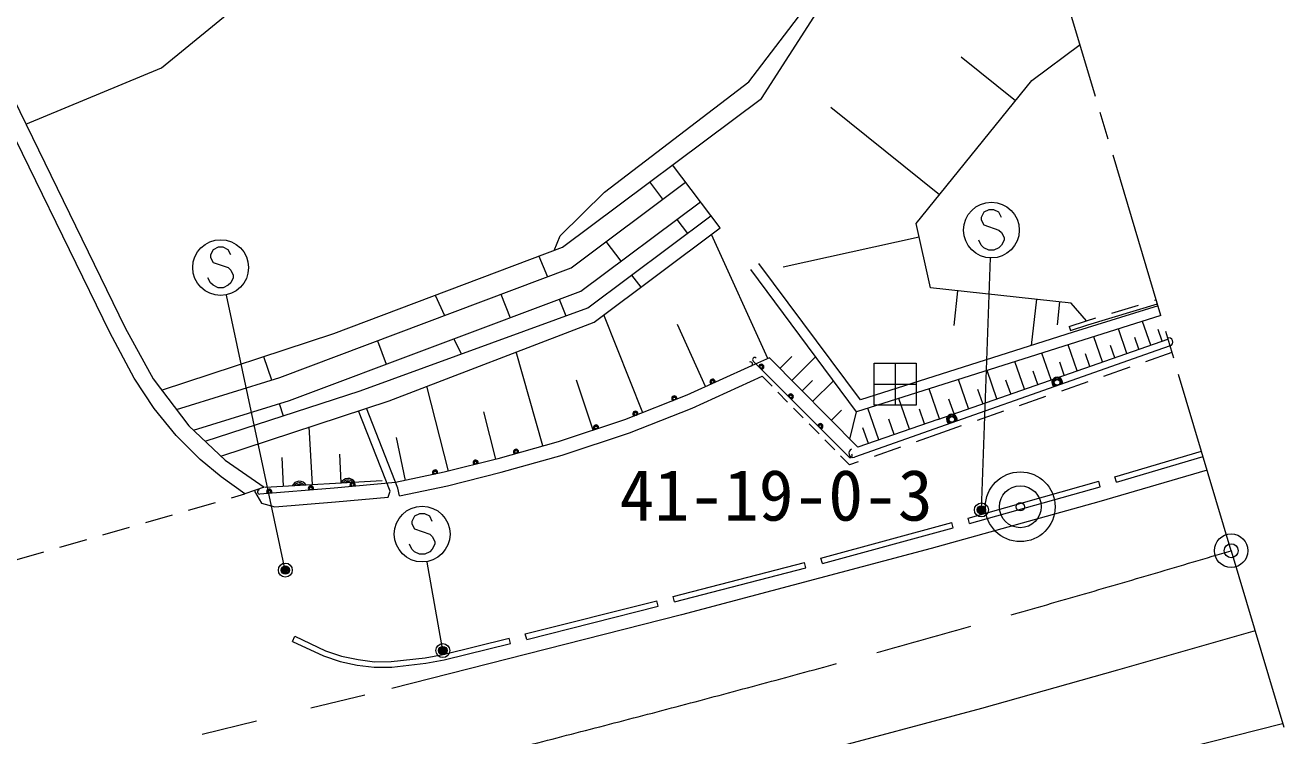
# Model space of a CAD drawing. Units: millimetres at full size, sheet at 1:1000; details may follow other scales. Extents: x 40000 to 680000, y 20000 to 380000.
# Drawn here: x 484238 to 529359, y 293822 to 319309 of the extents above; entities that cross this region are included whole.
import ezdxf
from ezdxf.enums import TextEntityAlignment as Align

# ---------------------------------------------------------------- set-up
doc = ezdxf.new("R2010")
doc.units = ezdxf.units.MM
doc.header["$LTSCALE"] = 1000
doc.header["$PDMODE"] = 32
doc.header["$PDSIZE"] = 500
doc.linetypes.add('CHAIN', pattern=[18.5, 12, -1.5, 3.5, -1.5])
for name, color, linetype, lineweight in [('M-BGD', 7, 'Continuous', 13), ('M-BMK', 2, 'Continuous', 13), ('M-BMK-ROW', 30, 'Continuous', 13), ('M-BMK-SRVR', 3, 'Continuous', 13), ('M-STR-HTXT', 7, 'Continuous', 13), ('M-STR-STR1', 1, 'Continuous', 13), ('M-STR-STRC', 7, 'Continuous', 13)]:
    doc.layers.add(name, color=color, linetype=linetype, lineweight=lineweight)
doc.styles.add('ＭＳ ゴシック', font='')
doc.styles.get('ＭＳ ゴシック').set_extended_font_data('MS Gothic')

msp = doc.modelspace()

# ---------------------------------------------------------------- linework, layer by layer
at = {"layer": 'M-BGD'}
for p, q in [((519734, 316598), (517787, 318166)), ((517017, 313225), (513123, 316361)), ((509151, 312038), (507449, 314301)), ((503808, 310605), (507916, 313680)), ((507102, 313070), (506636, 313692)), ((504162, 309768), (508447, 312974)), ((504414, 309173), (508823, 312473)), ((507605, 312344), (507981, 311843)), ((504632, 308657), (509151, 312038)), ((510857, 307354), (508839, 311805)), ((505601, 310845), (505072, 311551)), ((516292, 311704), (511408, 310634)), ((502652, 311024), (502963, 310287)), ((505979, 310344), (506305, 309909)), ((498941, 309621), (499276, 308900)), ((501290, 309658), (501626, 308817)), ((517666, 309787), (517532, 308544)), ((503385, 309477), (503621, 308885)), ((520487, 309481), (520306, 307817)), ((521319, 309391), (521229, 308559)), ((523189, 308983), (524146, 309272)), ((524721, 309445), (524784, 309464)), ((506375, 305411), (504982, 308919)), ((521663, 308502), (522285, 308710)), ((522285, 308710), (522615, 308809)), ((508632, 306345), (507623, 308570)), ((521663, 308502), (521711, 308360)), ((496866, 307992), (497183, 307152)), ((499603, 308059), (499872, 307519)), ((516959, 305172), (525206, 308049)), ((521953, 306915), (521628, 307848)), ((492784, 307422), (493074, 306584)), ((502796, 304217), (501845, 307588)), ((510916, 307381), (510271, 307088)), ((510916, 307381), (514083, 304171)), ((511294, 306998), (511723, 307421)), ((511717, 306569), (512576, 307416)), ((521021, 306590), (520686, 307549)), ((522406, 307073), (522248, 307526)), ((525349, 307570), (524405, 307241)), ((513762, 303823), (510337, 307263)), ((519075, 305912), (518721, 306926)), ((520061, 306256), (519717, 307242)), ((520541, 306423), (520374, 306903)), ((521487, 306753), (521324, 307219)), ((523839, 307043), (522894, 306714)), ((504596, 304783), (504008, 306576)), ((510659, 306716), (511011, 306360)), ((512089, 306192), (512465, 306564)), ((512460, 305816), (513214, 306559)), ((518060, 305558), (517696, 306601)), ((519568, 306084), (519396, 306577)), ((522328, 306516), (521384, 306187)), ((499412, 303314), (498641, 306359)), ((511221, 306146), (511572, 305790)), ((515944, 304820), (515559, 305923)), ((517017, 305194), (516642, 306267)), ((518567, 305735), (518390, 306242)), ((520817, 305989), (519873, 305660)), ((493346, 305737), (493485, 305300)), ((497322, 302593), (496186, 305478)), ((497601, 302703), (496472, 305572)), ((511783, 305577), (512134, 305221)), ((513131, 305136), (513508, 305507)), ((514840, 304435), (514444, 305570)), ((516480, 305007), (516293, 305543)), ((517538, 305376), (517356, 305898)), ((501110, 303744), (500680, 305441)), ((513802, 304456), (514044, 305443)), ((516959, 305172), (514083, 304171)), ((515392, 304627), (515199, 305179)), ((519307, 305462), (518362, 305132)), ((494538, 302832), (494422, 304899)), ((512345, 305007), (512696, 304651)), ((514466, 304304), (514268, 304872)), ((517124, 304700), (516179, 304371)), ((517796, 304935), (517124, 304700)), ((497876, 302984), (497553, 304521)), ((512907, 304438), (513258, 304082)), ((515613, 304174), (514669, 303845)), ((493505, 302774), (493447, 303807)), ((495571, 302890), (495513, 303924)), ((513469, 303868), (513793, 303540)), ((523306, 303113), (526405, 304032)), ((523362, 302922), (526463, 303840)), ((514102, 303648), (513793, 303540)), ((497034, 302972), (492838, 302730)), ((518038, 301631), (522725, 302951)), ((523362, 302922), (523306, 303113)), ((492803, 302735), (492113, 302496)), ((497252, 302382), (497322, 302593)), ((497663, 302428), (497601, 302703)), ((512765, 300191), (517456, 301471)), ((518092, 301439), (518038, 301631)), ((512818, 299998), (512765, 300191)), ((507468, 298823), (512178, 300035)), ((507518, 298629), (507468, 298823)), ((502168, 297475), (506885, 298664)), ((493816, 297210), (493901, 297392)), ((502217, 297281), (502168, 297475))]:
    msp.add_line(p, q, dxfattribs=at)
at = {"layer": 'M-BGD', "color": 171}
for p, q in [((524588, 307834), (524291, 308685)), ((523737, 307537), (523431, 308415)), ((525000, 307978), (524856, 308390)), ((522859, 307231), (522543, 308136)), ((523298, 307384), (523145, 307823)), ((524162, 307686), (524014, 308111))]:
    msp.add_line(p, q, dxfattribs=at)
at = {"layer": 'M-BGD'}
for points in [[(484265, 315759), (489124, 317773), (493040, 320989), (498127, 324948), (499780, 326498), (503587, 330378), (510091, 335866), (513847, 338884)], [(492113, 302496), (491259, 303116), (490517, 303732), (489650, 304591), (488862, 305566), (488142, 306651), (487278, 308288), (478588, 326089)], [(489129, 306225), (495308, 308248), (503496, 311343), (510632, 316683), (515483, 324229)], [(503205, 311233), (503419, 311759), (505004, 313317), (510185, 317272), (515483, 324229)], [(522285, 308710), (521737, 309345), (516688, 309893), (516185, 312192), (520323, 317329), (522053, 318613)], [(489662, 305526), (493366, 306675), (503808, 310605)], [(524954, 308893), (521921, 307941), (514044, 305443), (510247, 310545)], [(524849, 309248), (521809, 308294), (514184, 305875), (510544, 310766)], [(490271, 304784), (493719, 305853), (504162, 309768)], [(490686, 304390), (496244, 306197), (504414, 309173)], [(521711, 308360), (522331, 308567), (524827, 309321)], [(491248, 303856), (497282, 305838), (504632, 308657)], [(525279, 307806), (524803, 307637), (513963, 303817)], [(510271, 307088), (507953, 306037), (505728, 305154), (503340, 304371), (501178, 303761), (499264, 303276), (497511, 302907), (495321, 302708), (492645, 302492)], [(497663, 302428), (499377, 302789), (501307, 303278), (503486, 303892), (505898, 304684), (508148, 305577), (510659, 306716)], [(518092, 301439), (522779, 302758), (522725, 302951)], [(492464, 302599), (492710, 302163), (493183, 302034), (495364, 302210), (497252, 302382)], [(512818, 299998), (517509, 301278), (517456, 301471)], [(507518, 298629), (512227, 299842), (512178, 300035)], [(502217, 297281), (506934, 298470), (506885, 298664)], [(493901, 297392), (495007, 296873), (495581, 296685), (496171, 296556), (496763, 296481), (497364, 296489), (498576, 296622), (499221, 296741), (501586, 297325)], [(493816, 297210), (494933, 296687), (495529, 296492), (496136, 296359), (496752, 296280), (497377, 296289), (498605, 296424), (499263, 296546), (501634, 297131), (501586, 297325)], [(484600, 282828), (505974, 288251), (523417, 292775), (529259, 294255), (529320, 294270)]]:
    msp.add_lwpolyline(points, dxfattribs=at)
for centre, radius in [((510627, 307052), 50), ((510627, 307052), 50), ((510627, 307052), 50), ((508881, 306520), 50), ((508881, 306520), 50), ((508881, 306520), 50), ((521232, 306498), 112), ((521232, 306498), 100), ((507509, 305922), 50), ((507509, 305922), 50), ((507509, 305922), 50), ((511685, 305989), 50), ((511685, 305989), 50), ((511685, 305989), 50), ((506115, 305368), 50), ((506115, 305368), 50), ((506115, 305368), 50), ((517459, 305169), 112), ((517459, 305169), 100), ((504702, 304877), 50), ((504702, 304877), 50), ((504702, 304877), 50), ((512744, 304926), 50), ((512744, 304926), 50), ((512744, 304926), 50), ((500387, 303619), 56.3), ((500387, 303619), 50), ((500387, 303619), 50), ((500387, 303619), 50), ((501835, 304005), 50), ((501835, 304005), 50), ((501835, 304005), 50), ((498932, 303264), 50), ((498932, 303264), 50), ((498932, 303264), 50), ((495976, 302824), 50), ((495976, 302824), 50), ((495976, 302824), 50), ((492987, 302576), 50), ((492987, 302576), 50), ((492987, 302576), 50), ((494482, 302697), 50), ((494482, 302697), 50), ((494482, 302697), 50)]:
    msp.add_circle(centre, radius, dxfattribs=at)
for centre, radius, start, end in [((525229, 307947), 150, 289.5235, 109.5234), ((510391, 307316), 75, 44.8757, 224.8757), ((510240, 307157), 75, 294.3942, 114.3942), ((510627, 307052), 93.8, 278.0058, 171.7456), ((510627, 307052), 75, 266.2853, 183.4661), ((510627, 307052), 56.3, 224.8758, 224.8757), ((508881, 306520), 93.8, 347.5243, 241.2641), ((508881, 306520), 75, 335.8038, 252.9846), ((508881, 306520), 56.3, 294.3942, 294.3941), ((521232, 306498), 188, 342.5405, 236.2803), ((521232, 306498), 150, 330.82, 248.0008), ((507509, 305922), 93.8, 344.7786, 238.5184), ((507509, 305922), 75, 333.0581, 250.2389), ((507509, 305922), 56.3, 291.6485, 291.6484), ((511685, 305989), 93.8, 278.0058, 171.7456), ((511685, 305989), 75, 266.2853, 183.4661), ((511685, 305989), 56.3, 224.8758, 224.8757), ((506115, 305368), 93.8, 344.7786, 238.5184), ((506115, 305368), 75, 333.0581, 250.2389), ((506115, 305368), 56.3, 291.6485, 291.6484), ((512744, 304926), 93.8, 278.0058, 171.7456), ((517459, 305169), 188, 342.5405, 236.2803), ((517459, 305169), 150, 330.82, 248.0008), ((504702, 304877), 93.8, 341.2946, 235.0344), ((504702, 304877), 75, 329.5741, 246.7549), ((504702, 304877), 56.3, 288.1646, 288.1645), ((512744, 304926), 75, 266.2853, 183.4661), ((512744, 304926), 56.3, 224.8758, 224.8757), ((500387, 303619), 93.8, 337.35, 231.0898), ((500387, 303619), 75, 325.6295, 242.8103), ((501835, 304005), 93.8, 338.8766, 232.6164), ((501835, 304005), 75, 327.1561, 244.3368), ((513815, 303876), 75, 224.8757, 44.8757), ((513913, 303959), 150, 109.4104, 289.4104), ((498932, 303264), 93.8, 335.0097, 228.7495), ((498932, 303264), 75, 323.2892, 240.47), ((498932, 303264), 56.3, 281.8796, 281.8795), ((494070, 302668), 283, 31.3776, 155.2326), ((494070, 302668), 227, 39.337, 147.2732), ((494070, 302668), 170, 54.9623, 131.6478), ((494482, 302697), 93.8, 327.7496, 221.4894), ((494482, 302697), 75, 316.0291, 233.2098), ((495817, 302769), 283, 31.3776, 155.2326), ((495817, 302769), 227, 39.337, 147.2732), ((495817, 302769), 170, 54.9623, 131.6478), ((495976, 302824), 93.8, 328.3222, 222.0619), ((495976, 302824), 75, 316.6017, 233.7824), ((492639, 302567), 75, 94.6195, 274.6195), ((492987, 302576), 93.8, 327.7496, 221.4894), ((492987, 302576), 75, 316.0291, 233.2098), ((492987, 302576), 56.3, 274.6195, 274.6194), ((494482, 302697), 56.3, 274.6195, 274.6194)]:
    msp.add_arc(centre, radius, start, end, dxfattribs=at)
at = {"layer": 'M-BMK'}
for p, q in [((522609, 316752), (520892, 322501)), ((523066, 315218), (522780, 316177)), ((524954, 308894), (523238, 314644)), ((525412, 307361), (525126, 308319)), ((527471, 300462), (525583, 306786)), ((527471, 300462), (529359, 294138))]:
    msp.add_line(p, q, dxfattribs=at)
at = {"layer": 'M-BMK', "linetype": 'CHAIN'}
msp.add_arc((341551, 923305), 650000, 282.63458, 286.62052, dxfattribs=at)
at = {"layer": 'M-BMK-ROW'}
for p, q in [((514674, 305683), (514674, 307183)), ((514674, 307183), (516174, 307183)), ((515424, 307183), (515424, 305683)), ((516174, 307183), (516174, 305683)), ((514674, 306433), (516174, 306433)), ((516174, 305683), (514674, 305683))]:
    msp.add_line(p, q, dxfattribs=at)
at = {"layer": 'M-BMK-SRVR'}
for centre, radius in [((519912, 302037), 1250), ((519912, 302037), 750), ((519912, 302037), 150), ((527471, 300462), 600)]:
    msp.add_circle(centre, radius, dxfattribs=at)
msp.add_point((527471, 300462), dxfattribs=at)
at = {"layer": 'M-STR-HTXT'}
for p, q in [((518517, 301924), (518840, 310959)), ((493564, 299767), (491458, 309623)), ((499211, 296879), (498647, 300054))]:
    msp.add_line(p, q, dxfattribs=at)
for centre, radius in [((518517, 301924), 150), ((518517, 301924), 120), ((518517, 301924), 90), ((518517, 301924), 60), ((518517, 301924), 30), ((518517, 301924), 20), ((493564, 299767), 150), ((493564, 299767), 120), ((493564, 299767), 90), ((493564, 299767), 60), ((493564, 299767), 30), ((493564, 299767), 20), ((499211, 296879), 150), ((499211, 296879), 120), ((499211, 296879), 90), ((499211, 296879), 60), ((499211, 296879), 30), ((499211, 296879), 20)]:
    msp.add_circle(centre, radius, dxfattribs=at)
for p in [(518517, 301924), (493564, 299767), (499211, 296879)]:
    msp.add_point(p, dxfattribs=at)
at = {"layer": 'M-STR-STR1'}
for p, q in [((491636, 302359), (492113, 302496)), ((490098, 301917), (491059, 302193)), ((488560, 301475), (489522, 301751)), ((487023, 301033), (487984, 301309)), ((485485, 300591), (486446, 300867)), ((483947, 300149), (484908, 300425))]:
    msp.add_line(p, q, dxfattribs=at)
msp.add_lwpolyline([(479160, 326248), (487818, 308460), (488827, 306623), (490109, 304937), (491404, 303708), (492803, 302735)], dxfattribs=at)
at = {"layer": 'M-STR-STRC'}
for p, q in [((518785, 312689), (518603, 312598)), ((518967, 312689), (518785, 312689)), ((519148, 312598), (518967, 312689)), ((518603, 312598), (518512, 312416)), ((518512, 312416), (518512, 312325)), ((518512, 312325), (518603, 312143)), ((519239, 312416), (519148, 312598)), ((518603, 312143), (519148, 311961)), ((519148, 311961), (519239, 311871)), ((519239, 311871), (519330, 311689)), ((491155, 311343), (490973, 311252)), ((491337, 311343), (491155, 311343)), ((491518, 311252), (491337, 311343)), ((518512, 311416), (518421, 311598)), ((518603, 311325), (518512, 311416)), ((519239, 311416), (519148, 311325)), ((519330, 311598), (519239, 311416)), ((519330, 311689), (519330, 311598)), ((490973, 311252), (490882, 311070)), ((490882, 311070), (490882, 310980)), ((490882, 310980), (490973, 310798)), ((491609, 311070), (491518, 311252)), ((518785, 311234), (518603, 311325)), ((518967, 311234), (518785, 311234)), ((519148, 311325), (518967, 311234)), ((490973, 310798), (491518, 310616)), ((491518, 310616), (491609, 310525)), ((491609, 310525), (491700, 310343)), ((490882, 310070), (490791, 310252)), ((490973, 309980), (490882, 310070)), ((491155, 309889), (490973, 309980)), ((491518, 309980), (491337, 309889)), ((491609, 310070), (491518, 309980)), ((491700, 310252), (491609, 310070)), ((491700, 310343), (491700, 310252)), ((491337, 309889), (491155, 309889)), ((498196, 301695), (498105, 301514)), ((498105, 301514), (498105, 301423)), ((498105, 301423), (498196, 301241)), ((498378, 301786), (498196, 301695)), ((498560, 301786), (498378, 301786)), ((498741, 301695), (498560, 301786)), ((498832, 301514), (498741, 301695)), ((498196, 301241), (498741, 301059)), ((498741, 301059), (498832, 300968)), ((498832, 300968), (498923, 300786)), ((498105, 300514), (498014, 300695)), ((498196, 300423), (498105, 300514)), ((498832, 300514), (498741, 300423)), ((498923, 300695), (498832, 300514)), ((498923, 300786), (498923, 300695)), ((498378, 300332), (498196, 300423)), ((498560, 300332), (498378, 300332)), ((498741, 300423), (498560, 300332)), ((496419, 295281), (494474, 294812)), ((492530, 294343), (490586, 293874))]:
    msp.add_line(p, q, dxfattribs=at)
for points in [[(526610, 303348), (522725, 302216), (516721, 300541), (507769, 298164), (497379, 295524)], [(528329, 297589), (528248, 297565), (523397, 296173), (518520, 294802), (512532, 293203), (506586, 291656), (500203, 290026), (489258, 287385), (483579, 286037), (475976, 284263), (470046, 282923), (462666, 281315), (457335, 280248)]]:
    msp.add_lwpolyline(points, dxfattribs=at)
for centre in [(518876, 311961), (491246, 310616), (498469, 301059)]:
    msp.add_circle(centre, 1000, dxfattribs=at)

# ---------------------------------------------------------------- texts
at = {"layer": 'M-BMK-SRVR', "style": 'ＭＳ ゴシック'}
msp.add_text('41-19-0-3', height=1833, dxfattribs=at).set_placement((505548, 300989), align=Align.BOTTOM_LEFT)

doc.saveas('drawing.dxf')
